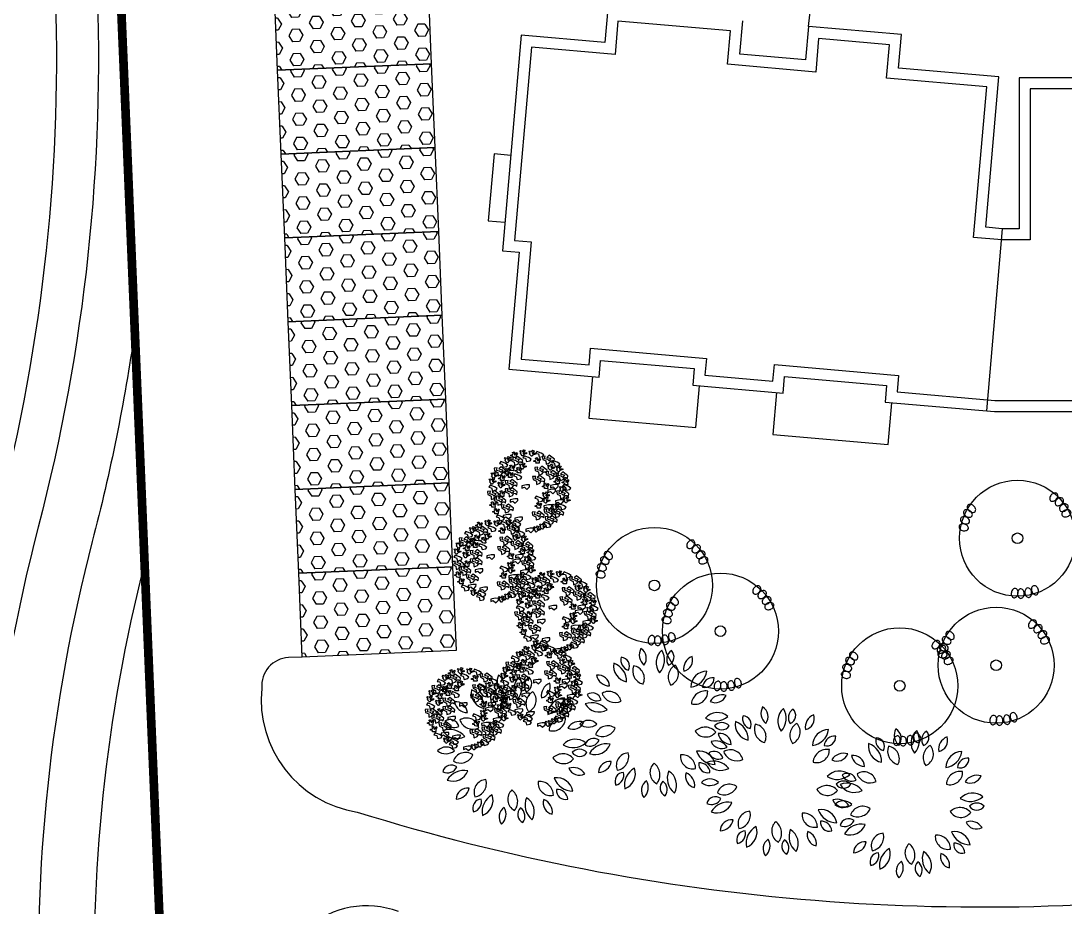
# Model space of a CAD drawing. Extents: x 116619 to 413619, y -387877 to -177877.
# Drawn here: x 141486 to 178821, y -317626 to -285939 of the extents above; entities that cross this region are included whole.
import ezdxf

# ---------------------------------------------------------------- set-up
doc = ezdxf.new("R2010")
doc.units = 0
doc.header["$LTSCALE"] = 35
doc.header["$MEASUREMENT"] = 0
doc.linetypes.add('DASH', pattern=[0.35, 0.25, -0.1])
doc.layers.get('0').update_dxf_attribs({"linetype": 'CONTINUOUS'})
for name, color, linetype in [('BALCONY', 6, 'CONTINUOUS'), ('CHE', 5, 'CONTINUOUS'), ('GUAN1', 22, 'CONTINUOUS'), ('JZ1', 7, 'CONTINUOUS'), ('LAYER14', 22, 'CONTINUOUS'), ('LAYER4', 41, 'CONTINUOUS'), ('围墙', 252, 'DASH'), ('新路', 21, 'CONTINUOUS'), ('树', 84, 'CONTINUOUS'), ('树Y', 84, 'CONTINUOUS'), ('绿化', 84, 'CONTINUOUS')]:
    doc.layers.add(name, color=color, linetype=linetype)
doc.styles.add('DIM_FONT', font='SIMPLEX.shx', dxfattribs={"width": 0.8})

# ---------------------------------------------------------------- blocks, each defined once
blk = doc.blocks.new('M_F22')
for centre, radius, start, end in [((-63.34145785952933, 1990.760850490929), 399.1434447293365, 151.7015353360428, 229.7405671459406), ((-591.4700567926375, 1890.7689324151), 338.912409155523, 322.8639188083236, 58.57818367365977), ((-703.9087605633867, 1828.601089484451), 306.5997425824958, 163.4612985024885, 255.4329496141703), ((-1018.275501261847, 1651.123727326209), 265.5436950263019, 333.3114501221481, 85.58279799451168), ((523.0495755705888, 1763.658167623376), 485.6592443762568, 130.7089921054097, 219.1064421702401), ((-283.6855240719487, 1835.547834289187), 572.5796647333053, 318.6570906337551, 31.15834364189467), ((661.9452475016842, 1865.323811889553), 306.5997425824958, 123.4612985024885, 215.4329496141702), ((307.0461035851295, 1931.43931066517), 265.5436950263019, 293.311450122148, 45.58279799451165), ((1256.882555320011, 1577.796670088006), 399.1434447293365, 111.7015353360428, 189.7405671459405), ((788.0390108358952, 1840.67293641057), 338.912409155523, 282.8639188083237, 18.57818367365972), ((-744.959601780316, 1661.440270665495), 485.6592443762568, 170.7089921054097, 259.10644217024), ((-1409.164328765506, 1197.951623940768), 572.5796647333053, 358.6570906337551, 71.15834364189467), ((-242.4975517759194, 1523.051748929007), 416.5522836812144, 160.5035450346598, 255.3284718856752), ((-683.6926049407666, 1289.293141864633), 375.9275563291936, 333.2487959694926, 82.58322095084212), ((819.0034097671414, 1334.670028943961), 416.5522836812144, 120.5035450346598, 215.3284718856752), ((330.7712544366623, 1439.195260583816), 375.9275563291936, 293.2487959694926, 42.58322095084213), ((-1680.436397550544, 1042.413355320619), 338.912409155523, 2.863918808323604, 98.57818367365977), ((-1340.139985314487, 1458.48612796182), 399.1434447293365, 191.7015353360428, 269.7405671459406), ((1560.105357205579, 1026.901031033063), 485.6592443762568, 90.70899210540966, 179.1064421702401), ((988.3202039083371, 1600.531037027409), 572.5796647333053, 278.6570906337551, 351.1583436418947), ((1731.855031222189, 1015.501016172508), 306.5997425824958, 83.46129850248845, 175.4329496141702), ((1502.484737607268, 1294.273199342584), 265.5436950263019, 253.311450122148, 5.58279799451165), ((-1853.347368535502, 584.4892262284848), 265.5436950263019, 13.31145012214801, 125.5827979945117), ((-1726.6087230499, 922.5158190856891), 306.5997425824958, 203.4612985024885, 295.4329496141703), ((-1364.461782560134, 522.3766567105631), 375.9275563291936, 13.24879596949258, 122.5832209508421), ((-1176.743899876634, 985.0408526290412), 416.5522836812144, 200.5035450346598, 295.3284718856752), ((1511.070887328209, 508.0415937736834), 416.5522836812144, 80.50354503465977, 175.3284718856752), ((1204.250881684096, 901.9421470038797), 375.9275563291936, 253.2487959694925, 2.583220950842076), ((2002.784565676087, 412.8241167091037), 399.1434447293365, 71.70153533604275, 149.7405671459405), ((1812.603180881673, 915.5658414856734), 338.912409155523, 242.8639188083236, 338.5781836736597), ((-1861.492169144945, -13.91924038396974), 572.5796647333053, 38.6570906337551, 111.1583436418947), ((-1650.606588224797, 768.0762309501151), 485.6592443762568, 210.7089921054097, 299.1064421702401), ((-1969.320557950447, -307.438791260196), 338.912409155523, 42.86391880832361, 138.5781836736598), ((1880.957817603452, -204.0942863641103), 485.6592443762568, 50.70899210540971, 139.10644217024), ((1811.667238714257, 602.8682043579611), 572.5796647333053, 238.6570906337552, 311.1583436418946), ((-1976.084805672905, 230.0297618530894), 399.1434447293365, 231.7015353360428, 309.7405671459406), ((-1392.996813633396, -502.7054468482529), 375.9275563291936, 53.24879596949258, 162.5832209508421), ((-1546.59138543942, -27.62138162141491), 416.5522836812144, 240.5035450346598, 335.3284718856752), ((1509.878816726236, -570.044925083479), 416.5522836812144, 40.50354503465976, 135.3284718856751), ((1528.035451253494, -71.07949757117603), 375.9275563291936, 213.2487959694926, 322.5832209508421), ((2005.197912573898, -323.2257669405808), 306.5997425824958, 43.46129850248848, 135.4329496141703), ((2008.681378621226, 37.76249749718409), 265.5436950263019, 213.311450122148, 325.5827979945117), ((-1807.430090205195, -769.3740554932301), 265.5436950263019, 53.31145012214801, 165.5827979945117), ((-1927.621960637076, -428.9646316283179), 306.5997425824958, 243.4612985024885, 335.4329496141703), ((1825.348733228715, -959.0532045076397), 399.1434447293365, 31.70153533604279, 109.7405671459406), ((2002.817491363352, -451.6844622521457), 338.912409155523, 202.8639188083235, 298.5781836736597), ((-1429.019821572034, -1233.016913520245), 572.5796647333053, 78.65709063375512, 151.1583436418946), ((-1770.129094013861, -498.418989238402), 485.6592443762568, 250.7089921054097, 339.10644217024), ((-755.9458408475948, -1306.305860864071), 375.9275563291936, 93.24879596949259, 202.5832209508421), ((-1178.984259485183, -1041.099040416142), 416.5522836812144, 280.5035450346598, 15.32847188567515), ((1335.476523908404, -1353.33139443172), 485.6592443762568, 10.70899210540965, 99.10644217023999), ((1801.102351632984, -690.6231373395567), 572.5796647333053, 198.657090633755, 271.1583436418947), ((-1322.950429105582, -1527.176686733568), 338.912409155523, 82.86391880832356, 178.5781836736598), ((-1673.610269904053, -1119.799862553904), 399.1434447293365, 271.7015353360428, 349.7405671459406), ((248.6079063411707, -1512.411020285057), 375.9275563291936, 133.2487959694925, 242.5832209508421), ((-245.9299819864427, -1581.174662973339), 416.5522836812144, 320.5035450346597, 55.32847188567521), ((1150.622564661866, -1024.582030306177), 375.9275563291936, 173.2487959694926, 282.5832209508421), ((815.9849811374115, -1395.140863893161), 416.5522836812144, 0.5035450346598049, 95.32847188567517), ((1588.780992609067, -1250.157471742554), 265.5436950263019, 173.311450122148, 285.5827979945117), ((1354.073718600524, -1524.45139683185), 306.5997425824958, 3.461298502488473, 95.43294961417024), ((-902.0088718942461, -1776.978441917876), 265.5436950263019, 93.31145012214799, 205.5827979945117), ((-1212.89214602151, -1593.467539114485), 306.5997425824958, 283.4612985024885, 15.43294961417022), ((-314.1059039597494, -1888.912044869343), 572.5796647333053, 118.657090633755, 191.1583436418947), ((-1047.601210358003, -1545.438200871999), 485.6592443762568, 290.7089921054097, 19.10644217024008), ((961.5689707017409, -1674.704013214054), 572.5796647333053, 158.6570906337551, 231.1583436418947), ((178.8982364843505, -1883.069478553793), 485.6592443762568, 330.7089921054097, 59.10644217024003), ((1269.678553103553, -1621.326361720989), 338.912409155523, 162.8639188083236, 258.5781836736598), ((807.599255818026, -1895.91864851171), 399.1434447293365, 351.7015353360428, 69.7405671459406), ((-43.76977786599673, -2046.071412853038), 338.912409155523, 122.8639188083236, 218.5781836736598), ((-574.247575420337, -1959.402461765407), 399.1434447293365, 311.7015353360428, 29.74056714594054), ((439.2596363933662, -1966.854642141683), 265.5436950263019, 133.311450122148, 245.5827979945117), ((83.15069729284369, -2026.109051828811), 306.5997425824958, 323.4612985024885, 55.43294961417029)]:
    blk.add_arc(centre, radius, start, end)
at = {"width": 0.8, "flags": 9}
for tag in ['YSIZE', 'XSIZE']:
    blk.add_attdef(tag, (0, 0), '', height=0.5, dxfattribs=at)
blk = doc.blocks.new('A$C49EE6263')
at = {"layer": '树Y', "xscale": 1.2, "yscale": 1.2, "zscale": 1.2}
blk.add_blockref('M_F22', (2668.150003254414, 2708.892408341169), dxfattribs=at)
blk = doc.blocks.new('A$C1C107019')
at = {"layer": 'CHE', "color": 84, "ltscale": 2}
for p, q in [((-2.888684370745978, -0.3835656034534622), (-2.900946525638574, -0.3068045988366066)), ((-2.461093010106197, -0.3152601985257206), (-2.473355164998793, -0.238499193908865)), ((-2.227600577680278, -0.4044891616395034), (-2.461114329940756, -0.315206870498514)), ((-2.033558492912562, -0.2469465933136235), (-2.227636101264579, -0.4045342893277848)), ((-2.033501649348182, -0.2469547936689196), (-2.045763804271701, -0.1701937889920373)), ((-1.605910288650193, -0.1786493887666438), (-1.618172443573712, -0.1018883841206843)), ((-1.372417856400716, -0.2678783517967531), (-1.605931608661194, -0.1785960606539447)), ((-1.178375771603896, -0.1103357836291252), (-1.372453379955914, -0.2679234796432866)), ((-1.178318927952205, -0.1103439838825579), (-1.190581082877543, -0.03358297923659848)), ((-3.743923935471685, -0.520168212668068), (-3.860537306158221, -0.6148562736379972)), ((-3.743867092198343, -0.5201764132416429), (-3.756129247121862, -0.4434154085647606)), ((-3.316275731500355, -0.4518710083248152), (-3.328537886423874, -0.3751100036806747)), ((-3.082783298961658, -0.5410999714858917), (-3.316297051222136, -0.4518176803449023)), ((-2.888741214192123, -0.3835574029544659), (-3.082818822542322, -0.5411450989668083)), ((-2.615791317964977, -0.7197096813524695), (-2.809868926313356, -0.8772973773648118)), ((-2.382242042207508, -0.808946844892489), (-2.615755794467987, -0.7196645537533186)), ((-1.760608596656311, -0.5830988716679713), (-1.954686205004691, -0.7406865676784946)), ((-1.915193217675551, -0.9875647551143629), (-1.954629361558545, -0.7406947679610312)), ((-1.527059320927947, -0.6723360350497387), (-1.760573073190244, -0.5830537439069303)), ((-1.487601856977562, -0.9192593502120872), (-1.527038000858738, -0.6723893630605744)), ((-0.9054258754040347, -0.4464880619962059), (-1.099503483756052, -0.6040757580085483)), ((-1.060010496279574, -0.8509539453280013), (-1.09944664016075, -0.6040839581746695)), ((-0.8457621298894082, -0.4692413526827295), (-0.9053903519106825, -0.44644293406418)), ((-3.470974039242719, -0.856320490993312), (-3.665051647594737, -1.013908187005654)), ((-3.625558660525712, -1.260786374685267), (-3.664994804406888, -1.013916387531935)), ((-3.237424763457966, -0.9455576547679811), (-3.470938515718444, -0.8562753636251728)), ((-3.197967299827724, -1.192480969770259), (-3.237403443708899, -0.9456109826187458)), ((-2.770375939071528, -1.124175564898906), (-2.809812082954522, -0.8773055777455738)), ((-2.342841421706908, -1.055861959704998), (-2.536919030057106, -1.213449655717341)), ((-2.342784578433566, -1.055870159971164), (-2.382220722312923, -0.8090001728160132)), ((-1.681700785456997, -1.076793718300905), (-1.915214537715656, -0.9875114271599159)), ((-1.487658700454631, -0.919251150033233), (-1.681736308806649, -1.076838846045575)), ((-0.826518064175616, -0.940182908458155), (-1.060031816436094, -0.8509006173153466)), ((-0.7769576408463763, -0.8999569765928754), (-0.8265535875543719, -0.9402280364065518)), ((-3.392066227985197, -1.350015338006415), (-3.625579980245675, -1.260733046863606)), ((-3.198024143013754, -1.192472769387678), (-3.392101751363953, -1.350060465401839)), ((-2.536883506707454, -1.213404528176397), (-2.770397258966113, -1.124122237035408)), ((-2.069891525507046, -1.39201423807026), (-2.263969133855426, -1.549601934084421)), ((-1.836342249953304, -1.481251401582995), (-2.069856002213783, -1.391969110442005)), ((-1.79688478600292, -1.728174716559806), (-1.836320929885915, -1.481304729404656)), ((-1.214708804254769, -1.255403428429418), (-1.408786412606787, -1.412991124443579)), ((-1.369293425304932, -1.659869311659349), (-1.408729569186107, -1.412999324506018)), ((-0.9811595287028467, -1.344640591711141), (-1.214673280963325, -1.255358300568332)), ((-0.9417020646069432, -1.591563906773445), (-0.9811382084881188, -1.344693919618294)), ((-3.546707692426935, -1.754473021317608), (-3.68706215614111, -1.700809509120518)), ((-3.507250228853081, -2.00139633613253), (-3.546686372734257, -1.754526348977379)), ((-2.925074246753866, -1.528625047740206), (-3.119151855105883, -1.686212743752549)), ((-3.079658868155093, -1.933090931217521), (-3.119095012036269, -1.686220944064189)), ((-2.691524971232866, -1.617862211414831), (-2.925038723493344, -1.528579920272023)), ((-2.652124350557642, -1.864777326109106), (-2.846201958906022, -2.022365022121448)), ((-2.652067507398897, -1.864785526344349), (-2.691503651281892, -1.617915539192836)), ((-2.224476146760935, -1.796480121416607), (-2.263912290640292, -1.549610134263276)), ((-1.990983714480535, -1.885709084821428), (-2.224497466741013, -1.796426793680439)), ((-1.796941629307184, -1.728166516468264), (-1.991019237657383, -1.885754212478787)), ((-1.135800993202793, -1.749098274991411), (-1.369314745463271, -1.659815983852241)), ((-0.9417589080567268, -1.591555706767394), (-1.135836516405107, -1.749143402779737)), ((-3.507307071806281, -2.001388135779052), (-3.623920442640156, -2.096076196850845)), ((-2.846166435672785, -2.022319894724205), (-3.079680187933263, -1.933037603583216)), ((-2.379174454357781, -2.200929604503472), (-2.57325206270616, -2.358517300517633)), ((-2.145625178920454, -2.290166768132622), (-2.379138931180933, -2.200884476993451)), ((-1.523991733105504, -2.06431879480624), (-1.718069341455703, -2.221906490818583)), ((-1.678576354330289, -2.468784678003431), (-1.718012498213284, -2.221914690851918)), ((-1.290442457730023, -2.153555958229845), (-1.523956209990502, -2.064273667090674)), ((-1.250984993632301, -2.400479273104793), (-1.290421137513476, -2.153609285949642)), ((-0.6688090118550463, -1.927707985136294), (-0.862886620205245, -2.085295681148637)), ((-0.8233936329343123, -2.332173868218888), (-0.862829776815488, -2.085303881063737)), ((-0.6091452664277313, -1.95046127598107), (-0.668773488709121, -1.927662857260657)), ((-3.234357175606419, -2.337540414146133), (-3.428434783956618, -2.495128110158475)), ((-3.388941797180451, -2.742006297577973), (-3.428377941061626, -2.495136310424641)), ((-3.000807900172731, -2.426777577964458), (-3.234321652433209, -2.33749528682165)), ((-2.961350436482462, -2.673700892661145), (-3.000786580363638, -2.426830905507813)), ((-2.533759075726266, -2.605395487789792), (-2.573195219609261, -2.358525500638279)), ((-2.300266643418581, -2.694624451371055), (-2.533780395679059, -2.605342160231885)), ((-2.1062245581561, -2.537081882843268), (-2.300302166508118, -2.69466957885561)), ((-2.106167715086485, -2.537090082860232), (-2.145603858967661, -2.290220095708719)), ((-1.445083922169943, -2.558013641541038), (-1.678597674430421, -2.468731350401868)), ((-1.251041836907461, -2.400471073171502), (-1.445119445255841, -2.558058769183845)), ((-0.5899012009776925, -2.42140283164008), (-0.8234149532381707, -2.332120540499091)), ((-0.540340777442907, -2.381176899818456), (-0.5899367240344873, -2.421447959513898)), ((-3.155449364727247, -2.831235261244728), (-3.388963116987725, -2.741952970105558)), ((-2.961407279406558, -2.673692692542318), (-3.155484887756757, -2.831280388552841)), ((-1.833274661958058, -2.873234161210348), (-2.027352270306437, -3.030821857222691)), ((-1.599725386668069, -2.962471324781291), (-1.833239138926729, -2.873189033640301)), ((-1.560267922657658, -3.209394639448874), (-1.599704066540653, -2.962524652297361)), ((-0.9780919407348847, -2.736623351540402), (-1.172169549086902, -2.894211047552744)), ((-1.13267656195967, -3.141089234548417), (-1.172112705840846, -2.894219247395085)), ((-0.7445426654157927, -2.825860514951273), (-0.9780564176762709, -2.736578223808465)), ((-0.7050852012616815, -3.072783829664331), (-0.7445213451428572, -2.825913842511)), ((-3.310090829225373, -3.235692944512266), (-3.450445292795848, -3.182029432373383)), ((-3.27063336550782, -3.482616259023416), (-3.310069509388995, -3.235746271870084)), ((-2.688457383206696, -3.009844970880295), (-2.882534991556895, -3.167432666892637)), ((-2.84304200481165, -3.414310854106589), (-2.882478148692826, -3.167440866955076)), ((-2.454908107974916, -3.099082134654964), (-2.688421860235394, -3.009799843513974)), ((-2.415507487006835, -3.345997249245556), (-2.609585095358852, -3.503584945257899)), ((-2.415450644053635, -3.346005449237055), (-2.45488678793663, -3.099135462083723)), ((-1.987859283413854, -3.277700044305675), (-2.02729542729503, -3.030830057152343)), ((-1.754366851224404, -3.36692900806338), (-1.987880603483063, -3.277646716922391)), ((-1.5603247657873, -3.20938643957561), (-1.75440237413568, -3.366974135589771)), ((-0.8991841299139196, -3.230318198189707), (-1.132697882174398, -3.141035907048717)), ((-0.7051420445059193, -3.072775629905664), (-0.899219652856118, -3.230363325919825)), ((-3.270690208257292, -3.482608058917322), (-3.387303579236686, -3.577296120103711)), ((-2.609549572473043, -3.503539817922501), (-2.843063324733521, -3.414257526779693)), ((-2.142557590837896, -3.682149527614456), (-2.336635199186276, -3.839737223626798)), ((-1.909008315720712, -3.771386691330918), (-2.14252206798119, -3.682104400188109)), ((-1.287374869556515, -3.54553871794451), (-1.481452477908533, -3.703126413955033)), ((-1.441959490985028, -3.950004600894317), (-1.481395634868022, -3.703134613742805)), ((-1.053825594472073, -3.634775881469977), (-1.287339346732551, -3.545493590330807)), ((-1.014368130287039, -3.881699195995679), (-1.053804274168215, -3.634829208840529)), ((-0.432192148276954, -3.408927908258192), (-0.6262697566271527, -3.566515604270535)), ((-0.5867767695890507, -3.813393791107956), (-0.6262129134702263, -3.566523803956443)), ((-0.3725284030242619, -3.431681199237573), (-0.432156625422067, -3.408882780455315)), ((-2.997740312057431, -3.818760337284402), (-3.19181792040763, -3.976348033294926)), ((-3.152324933835189, -4.223226220467041), (-3.191761077716365, -3.976356233313709)), ((-2.76419103697117, -3.907997501190039), (-2.997704789231648, -3.818715210049049)), ((-2.724733573139019, -4.154920815553851), (-2.764169717018376, -3.908050828400519)), ((-2.297142212381004, -4.086615410680679), (-2.336578356263999, -3.839745423527347)), ((-2.063649780218839, -4.175844374596636), (-2.297163532479317, -4.086562083455647)), ((-1.869607694608931, -4.018301805981537), (-2.063685302959129, -4.175889501993879)), ((-1.869550851741224, -4.018310005751118), (-1.908986995622399, -3.771440018599606)), ((-1.208467058968381, -4.039233564739334), (-1.441980811228859, -3.949951273598344)), ((-1.01442497332755, -3.881690996297039), (-1.208502581677749, -4.039278692307562)), ((-0.3532843377179233, -3.902622754878394), (-0.5867980899784015, -3.813340463737404)), ((-0.3037239140394377, -3.862396823114977), (-0.3533198604272911, -3.902667882668538)), ((-2.918832501471115, -4.312455184457576), (-3.152346253731594, -4.223172893316587)), ((-2.724790415886673, -4.154912615651483), (-2.918868024236872, -4.312500311663825)), ((-1.596657798378146, -4.354454084332247), (-1.790735406730164, -4.512041780344589)), ((-1.363108523466508, -4.443691248005052), (-1.596622275728805, -4.354408956864063)), ((-1.323651059312397, -4.690614562339761), (-1.363087203193572, -4.443744575188248)), ((-0.7414750771295076, -4.217843274691404), (-0.9355526854778873, -4.375430970705565)), ((-0.8960596986144083, -4.622309157441123), (-0.9354958424955839, -4.375439170285972)), ((-0.5079258022178692, -4.307080438145931), (-0.7414395544783474, -4.217798147004942)), ((-0.4684683379164198, -4.554003752553399), (-0.5079044817975955, -4.307133765400067)), ((-3.073473965969242, -4.716912867666906), (-3.213828429305067, -4.663249355615335)), ((-3.034016502162558, -4.963836181912484), (-3.073452646043734, -4.716966194760971)), ((-2.451840519659527, -4.491064894016745), (-2.645918128007906, -4.648652590029087)), ((-2.606425141466389, -4.895530776999294), (-2.645861285345745, -4.648660789844143)), ((-2.218291244716966, -4.580302057865993), (-2.451804996977444, -4.491019766725003)), ((-2.178890623428742, -4.827217172369274), (-2.37296823178076, -4.984804868381616)), ((-2.178833780708374, -4.827225372126122), (-2.218269924591368, -4.58035538497279)), ((-1.751242420068593, -4.758919967198381), (-1.790678563949768, -4.512049980045049)), ((-1.517749987966454, -4.84814893127259), (-1.751263740226932, -4.7588666401316)), ((-1.323707902178285, -4.69060636273025), (-1.517785510528483, -4.848194058742592)), ((-0.6625672667141771, -4.711538121415288), (-0.8960810189746553, -4.622255830274298)), ((-0.468525180927827, -4.553995553058485), (-0.6626027892780257, -4.711583249070827)), ((-3.034073344708304, -4.963827982055591), (-3.150686715860502, -5.058516043389318)), ((-2.372932709215092, -4.984759741075322), (-2.606446461475571, -4.895477449932514)), ((-1.905940727228881, -5.163369450765458), (-2.100018335580899, -5.32095714677962)), ((-1.672391452464581, -5.25260661448192), (-1.90590520472324, -5.16332432334093)), ((-1.050758005980242, -5.026758641097331), (-1.244835614328622, -5.184346337107854)), ((-1.205342627639766, -5.431224523785204), (-1.244778771520942, -5.184354536633691)), ((-0.817208731212304, -5.115995804681006), (-1.050722483474601, -5.026713513541836)), ((-0.7777512669417774, -5.362919118886566), (-0.8171874108229531, -5.116049131733234)), ((-0.1955752847279655, -4.890147831412833), (-0.3896528930781642, -5.047735527425175)), ((-0.350159906243789, -5.294613713998842), (-0.3895960501249647, -5.04774372684733)), ((-0.1359115396498964, -4.912901122521362), (-0.1955397622223245, -4.890102703680896)), ((-2.761123448479339, -5.299980260406301), (-2.955201056829537, -5.457567956420462)), ((-2.915708070489927, -5.704446143357927), (-2.955144214371103, -5.457576156206414)), ((-2.527574173742323, -5.389217424341041), (-2.761087926002801, -5.299935133200051)), ((-2.488116709793758, -5.636140738442919), (-2.527552853673114, -5.389270751289587)), ((-2.060525349035743, -5.567835333573385), (-2.099961492918737, -5.320965346418234)), ((-1.827032916989992, -5.657064297749457), (-2.060546669250471, -5.567782006610287)), ((-1.632990831030838, -5.499521729132539), (-1.827068439379218, -5.657109425144881)), ((-1.632933988395962, -5.499529928642005), (-1.672370132277138, -5.252659941490492)), ((-0.9718501957104309, -5.520453487892155), (-1.205363947972728, -5.431171196751166)), ((-0.7778081097785616, -5.362910919448041), (-0.9718857181305793, -5.520498615460383)), ((-0.1166674744599732, -5.383842678091241), (-0.3501812267204514, -5.294560386950252)), ((-0.06710705063596833, -5.343616746371481), (-0.1167029968783027, -5.383887805790437)), ((-2.682215638182242, -5.793675107608578), (-2.915729390442721, -5.704392816467589)), ((-2.488173552281296, -5.636132538804304), (-2.682251160631495, -5.793720234814828))]:
    blk.add_line(p, q, dxfattribs=at)
blk.add_lwpolyline([(-3.017049394009518, -5.895084751264221), (-3.884644559659137, -0.4639450339800533), (-0.9222047138755443, 0.009288692725021974), (-0.05460954822774511, -5.421851024544594)], close=True, dxfattribs=at)
blk = doc.blocks.new('BRANCHO2', base_point=(16.83, 36.07))
for p, q in [((16.78256489369278, 36.09718241385954), (16.82440972142156, 36.10115080325709)), ((16.7857268308746, 36.07214155454837), (16.78256489369278, 36.09718241385954)), ((16.82440972142156, 36.10115080325709), (16.8867425573393, 36.09416231735898)), ((16.8867425573393, 36.09416231735898), (16.88865692736133, 36.06243613423904)), ((16.82354466026916, 36.04100382103861), (16.7857268308746, 36.07214155454837)), ((16.85344027342794, 36.07260582294585), (16.82354466026916, 36.04100382103861)), ((16.88865692736133, 36.06243613423904), (16.85344027342794, 36.07260582294585))]:
    blk.add_line(p, q)
blk = doc.blocks.new('BRANCHO3', base_point=(16.71, 35.96))
for p, q in [((16.65537110324081, 35.99489343486685), (16.65537110324081, 35.97948317036904)), ((16.68407335269281, 35.98867525796422), (16.65537110324081, 35.99489343486685)), ((16.65537110324081, 35.97948317036904), (16.68123466868107, 35.97333258234578)), ((16.68987688445014, 36.03490605145767), (16.66975376890028, 36.0256463749831)), ((16.66975376890028, 36.0256463749831), (16.68697511857147, 36.0010440228901)), ((16.68123466868107, 35.97333258234578), (16.69271556846187, 35.97022349389447)), ((16.70135778423094, 35.99178434641554), (16.68407335269281, 35.98867525796422)), ((16.68697511857147, 36.0010440228901), (16.70135778423094, 35.99178434641554)), ((16.69561733434054, 36.03179696300635), (16.68987688445014, 36.03490605145767)), ((16.69271556846187, 36.01645428738792), (16.69561733434054, 36.03179696300635)), ((16.71, 36.01645428738792), (16.69271556846187, 36.01645428738792)), ((16.69271556846187, 35.97022349389447), (16.70709823412134, 35.95481322939666)), ((16.73012311554986, 36.02875546343441), (16.71, 36.01645428738792)), ((16.71283868401174, 35.95481322939666), (16.72431958379254, 35.97022349389447)), ((16.72431958379254, 35.99793493443878), (16.738702249452, 36.02260487541116)), ((16.738702249452, 35.98867525796422), (16.72431958379254, 35.99793493443878)), ((16.72431958379254, 35.97022349389447), (16.738702249452, 35.98867525796422)), ((16.738702249452, 36.02260487541116), (16.73012311554986, 36.02875546343441)), ((16.70709823412134, 35.95481322939666), (16.71283868401174, 35.95481322939666))]:
    blk.add_line(p, q)
blk = doc.blocks.new('BRANCHO1', base_point=(16.66, 36.12))
for p, q in [((16.57301832006208, 36.14979948632452), (16.63628943259033, 36.20833145586446)), ((16.58166053583114, 36.11593745775695), (16.57301832006208, 36.14979948632452)), ((16.59888188550234, 36.13134772225477), (16.58166053583114, 36.11593745775695)), ((16.62190676693086, 36.1343892218267), (16.59888188550234, 36.13134772225477)), ((16.67073213193272, 36.18366151489208), (16.6190050010522, 36.16825125039427)), ((16.6190050010522, 36.16825125039427), (16.64486856649246, 36.1343892218267)), ((16.64202988248073, 36.10667778128239), (16.62190676693086, 36.1343892218267)), ((16.63628943259033, 36.20833145586446), (16.67073213193272, 36.18366151489208)), ((16.68511479759218, 36.09437660523589), (16.64202988248073, 36.10667778128239)), ((16.64486856649246, 36.1343892218267), (16.66215299803059, 36.15290857477583)), ((16.66215299803059, 36.15290857477583), (16.70239922913031, 36.16825125039427)), ((16.68801656347085, 36.10052719325913), (16.68511479759218, 36.09437660523589)), ((16.72826279457058, 36.16210066237102), (16.68801656347085, 36.13749831027802)), ((16.68801656347085, 36.13749831027802), (16.68801656347085, 36.10052719325913)), ((16.70239922913031, 36.16825125039427), (16.69085524748258, 36.20218086784121)), ((16.69085524748258, 36.20218086784121), (16.73110147858231, 36.20218086784121)), ((16.73110147858231, 36.20218086784121), (16.72826279457058, 36.16210066237102))]:
    blk.add_line(p, q)
blk = doc.blocks.new('M_F14')
at = {"xscale": 896.4705882352939, "yscale": 896.4705882352939, "zscale": 896.4705882352939}
for name, p in [('BRANCHO3', (-74.15579842107581, 431.2653327067546)), ('BRANCHO3', (33.48374413088641, 445.607591222968)), ('BRANCHO1', (-263.1229968374591, 340.4310249305181)), ('BRANCHO1', (114.0089740568092, 361.1191435329474)), ('BRANCHO3', (222.4509457440381, 381.0674255958766)), ('BRANCHO3', (-379.0498494726016, 217.6838494153035)), ('BRANCHO3', (-280.4380847667198, 244.5779670623633)), ('BRANCHO1', (-163.8969082961321, 217.6838494153035)), ('BRANCHO3', (51.25603288033744, 289.4014964741255)), ('BRANCHO1', (320.5225306629927, 254.3774692249772)), ('BRANCHO3', (399.4581939223899, 213.7410685596187)), ('BRANCHO1', (-405.9439671196596, 128.0367905917719)), ('BRANCHO1', (-289.4027906490737, 154.9309082388318)), ('BRANCHO1', (-128.0380847667184, 110.1073788270642)), ('BRANCHO1', (203.6560328803389, 92.17796706236186)), ('BRANCHO3', (329.1619152332805, 92.17796706236186)), ('BRANCHO3', (428.1620732149549, 144.420148557705)), ('BRANCHO3', (-396.9792612373076, -24.36320940822952)), ('BRANCHO2', (-316.2969082961317, 38.3897317682422)), ('BRANCHO2', (-280.4380847667198, -15.398503525872)), ('BRANCHO2', (24.36191523328125, 65.28384941530203)), ('BRANCHO1', (212.6207387626946, -6.433797643521757)), ('BRANCHO1', (425.770083806703, -18.1254564078572)), ('BRANCHO3', (-432.9542767910552, -159.15767129497)), ('BRANCHO1', (-396.9792612373076, -87.11615058470124)), ('BRANCHO2', (-361.1204377078957, -149.8690917611711)), ('BRANCHO3', (-190.7910259431901, -78.15144470234372)), ('BRANCHO3', (-190.7910259431901, -140.9043858788136)), ('BRANCHO2', (176.7619152332791, -87.11615058470124)), ('BRANCHO1', (275.3736799391609, -194.6926211729333)), ('BRANCHO1', (356.0560328803385, -96.08085646705149)), ('BRANCHO1', (-315.7467734093134, -304.9706382527784)), ('BRANCHO3', (-291.8268761300224, -226.0882141094735)), ('BRANCHO1', (-226.649849472602, -293.3043858788151)), ('BRANCHO2', (-217.6851435902499, -194.6926211729333)), ('BRANCHO1', (-83.21455535495443, -311.2337976435247)), ('BRANCHO2', (275.3736799391609, -266.4102682317553)), ('BRANCHO1', (-232.0271281366422, -381.4626875127997)), ('BRANCHO2', (140.903091703869, -311.2337976435247)), ('BRANCHO3', (275.3736799391609, -365.0220329376371)), ('BRANCHO3', (-121.9955961764281, -446.0028554440196)), ('BRANCHO3', (-47.35573182554253, -472.5985035258764)), ('BRANCHO2', (24.36191523328125, -454.6690917611686))]:
    blk.add_blockref(name, p, dxfattribs=at)
for name, p, rotation in [('BRANCHO3', (114.0089740568092, 432.8367905917694), 315.0000000000102), ('BRANCHO2', (-172.8616141784842, 432.8367905917748), 33.69006752598449), ('BRANCHO3', (-153.0914648772432, 340.4310249305181), 315.0000000000102), ('BRANCHO2', (-16.74804303271776, 395.40968411209), 33.69006752598449), ('BRANCHO2', (266.4089740568106, 352.1544376505954), 33.69006752598449), ('BRANCHO2', (-351.6266241234043, 309.3561284065509), 33.69006752598449), ('BRANCHO3', (78.15015052739727, 244.577967062356), 315.0000000000102), ('BRANCHO3', (158.8325034685749, 280.4367905917734), 315.0000000000102), ('BRANCHO3', (185.7266211156311, 199.7544376505939), 315.0000000000102), ('BRANCHO3', (221.5854446450448, 244.577967062356), 315.0000000000102), ('BRANCHO3', (284.3383858215166, 172.8603200035341), 315.0000000000102), ('BRANCHO3', (-466.4421349001241, 55.97621796888052), 315.0000000000102), ('BRANCHO3', (-370.0851435902496, 74.24855529764682), 315.0000000000102), ('BRANCHO2', (114.0089740568092, 190.7897317682437), 33.69006752598449), ('BRANCHO2', (418.8089740568084, 83.2132611800098), 33.69006752598449), ('BRANCHO2', (-456.8741772671146, 10.55906292869804), 33.69006752598449), ('BRANCHO3', (-226.649849472602, 29.42502588588468), 315.0000000000102), ('BRANCHO3', (302.2677975862207, -15.39850352587928), 315.0000000000102), ('BRANCHO2', (-114.8196247549022, -97.00788055116209), 33.69006752598449), ('BRANCHO3', (-119.0733788843681, -194.6926211729333), 315.0000000000102), ('BRANCHO3', (418.5941123851771, -135.253906333237), 315.0000000000102), ('BRANCHO2', (-379.0498494726016, -212.6220329376429), 33.69006752598449), ('BRANCHO2', (363.5783464050692, -278.6764984077618), 33.69006752598449), ('BRANCHO3', (389.8902362893823, -216.5267076639539), 315.0000000000102), ('BRANCHO2', (-181.8263200608362, -409.8455623494065), 33.69006752598449), ('BRANCHO2', (176.7619152332791, -365.0220329376371), 33.69006752598449), ('BRANCHO2', (194.691326997985, -409.8455623494065), 33.69006752598449)]:
    blk.add_blockref(name, p, dxfattribs=dict(at, rotation=rotation))
at = {"width": 0.8, "flags": 9}
for tag, p in [('YSIZE', (-2.532202413778577, 0)), ('XSIZE', (-2.532202413778577, 2.530908238830307))]:
    blk.add_attdef(tag, p, '', height=0.2, dxfattribs=at)
blk = doc.blocks.new('U_B4XXC')
for points in [[(1003.787733906674, 1005.714152751907, 0.0713746027972408), (1030.970104964674, 1046.760874501053, 0.08284464075124176), (1042.594126813816, 1087.629651351746, 0.1067532575587119), (1038.503062867414, 1128.034755923551, 0.1332187440838904), (1020.597837288793, 1155.454414118309, 0.1332187440838878), (991.2910987572013, 1170.067758539733, 0.1067532575587263), (950.6839934134787, 1169.457614887673, 0.08284464075123228), (911.4341262856269, 1153.184239833092, 0.0713746027972316), (873.8071767324, 1121.436368565783, 0.07137460279722371), (846.6248056744007, 1080.38964681664, 0.08284464075122727), (835.0007838252586, 1039.520869965942, 0.1067532575587124), (839.0918477716623, 999.1157653941391), (856.9970733502832, 971.696107199381, 0.1332187440838982), (886.3038118818768, 957.0827627779563, 0.1067532575587272), (926.9109172255958, 957.6929064300148, 0.08284464075123676), (966.1607843534493, 973.9662814845997, 0.07137460279723291)], [(-1134.582052350563, 839.2805083071398, 0.0713746027972408), (-1176.219118648552, 865.5496798354397, 0.08284464075124176), (-1217.334657584299, 876.2682274630079, 0.1067532575587119), (-1257.639549748974, 871.2857634876218, 0.1332187440838904), (-1284.657059818406, 852.7793076360413, 0.1332187440838878), (-1298.619563105562, 823.1569636961285, 0.1067532575587263), (-1297.112708875684, 782.5732394953811, 0.08284464075123228), (-1279.976420323717, 743.6923647639032, 0.0713746027972316), (-1247.405254466537, 706.7757855969394, 0.07137460279722371), (-1205.768188168549, 680.5066140686376, 0.08284464075122727), (-1164.652649232799, 669.7880664410732, 0.1067532575587124), (-1124.347757068128, 674.7705304164574), (-1097.330246998692, 693.276986268038, 0.1332187440838982), (-1083.367743711537, 722.8993302079543, 0.1067532575587272), (-1084.874597941414, 763.4830544086981, 0.08284464075123676), (-1102.010886493385, 802.363929140176, 0.07137460279723291)], [(1134.831498094534, 876.9627842495029, 0.0713746027972408), (1168.136137769494, 913.2190339012213, 0.08284464075124176), (1186.048377219553, 951.7485872739871, 0.1067532575587119), (1188.368457652326, 992.2939508370073, 0.1332187440838904), (1175.002560413252, 1022.190230698105, 0.1332187440838878), (1148.36145389229, 1041.234552735847, 0.1067532575587263), (1108.164537353268, 1047.023955159855, 0.08284464075123228), (1066.842399230927, 1037.131750844377, 0.0713746027972316), (1024.68711546594, 1011.702501673784, 0.07137460279722371), (991.3824757909806, 975.4462520220677, 0.08284464075122727), (973.4702363409197, 936.9166986492983, 0.1067532575587124), (971.150155908148, 896.3713350862799), (984.5160531472229, 866.4750552251808, 0.1332187440838982), (1011.157159668184, 847.4307331874388, 0.1067532575587272), (1051.354076207203, 841.6413307634302, 0.08284464075123676), (1092.676214329549, 851.5335350789101, 0.07137460279723291)], [(1241.484516002713, 716.4081185141913, 0.0713746027972408), (1279.468416138096, 747.7280481627695, 0.08284464075124176), (1302.52014153643, 783.4210833570614, 0.1067532575587119), (1310.406350139176, 823.2597203009373, 0.1332187440838904), (1301.288546644209, 854.7128666930821, 0.1332187440838878), (1277.526529975998, 877.2473141546488, 0.1067532575587263), (1238.511182910561, 888.521708729777, 0.08284464075123228), (1196.219994767163, 884.4192447578771, 0.0713746027972316), (1150.962178600632, 865.0428483301821, 0.07137460279722371), (1112.978278465251, 833.7229186816057, 0.08284464075122727), (1089.926553066913, 798.0298834873101, 0.1067532575587124), (1082.040344464171, 758.1912465434343), (1091.158147959137, 726.7381001512895, 0.1332187440838982), (1114.920164627349, 704.2036526897227, 0.1067532575587272), (1153.935511692782, 692.9292581145946, 0.08284464075123676), (1196.226699836183, 697.0317220864981, 0.07137460279723291)], [(-1326.887798380869, 544.3115142398674, 0.0713746027972408), (-1374.938951462687, 555.0260534364097, 0.08284464075124176), (-1417.262643205, 551.2737311524488, 0.1067532575587119), (-1453.535998272639, 533.0102979645435, 0.1332187440838904), (-1472.74398749146, 506.4869514805832, 0.1332187440838878), (-1475.916300913515, 473.8929154296329, 0.1067532575587263), (-1460.831612215927, 436.1866633410318, 0.08284464075123228), (-1431.603642918128, 405.3467441461344, 0.0713746027972316), (-1388.503625254736, 381.5538220872113, 0.07137460279722371), (-1340.452472172919, 370.8392828906672, 0.08284464075122727), (-1298.128780430601, 374.5916051746299, 0.1067532575587124), (-1261.855425362966, 392.8550383625352), (-1242.647436144141, 419.3783848464955, 0.1332187440838982), (-1239.475122722086, 451.9724208974458, 0.1067532575587272), (-1254.559811419673, 489.6786729860432, 0.08284464075123676), (-1283.787780717477, 520.5185921809443, 0.07137460279723291)], [(-1241.169888112059, 716.9530700062824, 0.0713746027972408), (-1287.285692900161, 734.1881276340464, 0.08284464075124176), (-1329.722630815757, 736.3049898329209, 0.1067532575587119), (-1368.167006762671, 723.2153283505031, 0.1332187440838904), (-1390.847328819737, 699.5925057010754, 0.1332187440838878), (-1398.481724447593, 667.7467718904718, 0.1067532575587263), (-1388.737963029225, 628.3212929067722, 0.08284464075123228), (-1364.03953093975, 593.7472816043137, 0.0713746027972316), (-1324.630171316303, 564.2410612981384, 0.07137460279722371), (-1278.514366528203, 547.0060036703762, 0.08284464075122727), (-1236.077428612602, 544.8891414714999, 0.1067532575587124), (-1197.633052665689, 557.9788029539195), (-1174.952730608624, 581.6016256033472, 0.1332187440838982), (-1167.318334980768, 613.4473594139508, 0.1067532575587272), (-1177.062096399133, 652.8728383976468, 0.08284464075123676), (-1201.760528488614, 687.4468497001071, 0.07137460279723291)], [(1294.12926727038, 562.9366258599039, 0.0713746027972408), (1337.697570299255, 585.8607972488699, 0.08284464075124176), (1367.537874304275, 616.1086246437299, 0.1067532575587119), (1383.375380010488, 653.5049171428236, 0.1332187440838904), (1380.85707414372, 686.1559951357449, 0.1332187440838878), (1362.184623415693, 713.0590496528021, 0.1067532575587263), (1326.284660162726, 732.0459377103016, 0.08284464075123228), (1284.044690647923, 736.6459138634564, 0.0713746027972316), (1235.788412339922, 726.8967463837434, 0.07137460279722371), (1192.220109311047, 703.9725749947811, 0.08284464075122727), (1162.379805306029, 673.7247475999156, 0.1067532575587124), (1146.542299599816, 636.3284551008255), (1149.060605466582, 603.6773771079006, 0.1332187440838982), (1167.733056194613, 576.7743225908434, 0.1067532575587272), (1203.633019447576, 557.7874345333457, 0.08284464075123676), (1245.872988962381, 553.1874583801928, 0.07137460279723291)], [(-1372.867872182032, 366.4486011944409, 0.0713746027972408), (-1422.006561487864, 369.4658641911901, 0.08284464075124176), (-1463.211971386732, 359.0981739813469, 0.1067532575587119), (-1496.158286415281, 335.3526563893538, 0.1332187440838904), (-1510.951794185716, 306.1364470803983, 0.1332187440838878), (-1508.953952423126, 273.4493947992596, 0.1067532575587263), (-1488.121999848623, 238.5876818234738, 0.08284464075123228), (-1454.403910082117, 212.7329873228809, 0.0713746027972316), (-1408.095972271936, 196.0210287765258, 0.07137460279722371), (-1358.957282966108, 193.0037657797748, 0.08284464075122727), (-1317.751873067235, 203.3714559896216, 0.1067532575587124), (-1284.805558038688, 227.1169735816147), (-1270.012050268253, 256.3331828905702, 0.1332187440838982), (-1272.009892030845, 289.0202351717107, 0.1067532575587272), (-1292.841844605344, 323.8819481474929, 0.08284464075123676), (-1326.559934371853, 349.7366426480858, 0.07137460279723291)], [(-159.5472149198195, -1402.217134167045, 0.0713746027972408), (-161.4784516507025, -1451.410477084311, 0.08284464075124176), (-150.2032167199777, -1492.376852106739, 0.1067532575587119), (-125.7358302615157, -1524.790680630447, 0.1332187440838904), (-96.20001432531535, -1538.935302771788, 0.1332187440838878), (-63.56506031013123, -1536.216013348931, 0.1067532575587263), (-29.17195128704225, -1514.619177205685, 0.08284464075123228), (-4.068270324205514, -1480.338278627361, 0.0713746027972316), (11.61684212661385, -1433.672531980685, 0.07137460279722371), (13.54807885750051, -1384.47918906342, 0.08284464075122727), (2.272843926770292, -1343.512814040991, 0.1067532575587124), (-22.19454253168988, -1311.098985517284), (-51.73035846789207, -1296.95436337594, 0.1332187440838982), (-84.3653124830762, -1299.6736527988, 0.1067532575587272), (-118.7584215061634, -1321.270488942045, 0.08284464075123676), (-143.8621024689983, -1355.55138752037, 0.07137460279723291)], [(-0.3146278906551743, -1433.361188520475, 0.0713746027972408), (7.817276762063557, -1481.916175796817, 0.08284464075124176), (27.20248927932516, -1519.726073189983, 0.1067532575587119), (57.76065662349356, -1546.475048651442, 0.1332187440838904), (89.55878217552527, -1554.305372394159, 0.1332187440838878), (120.9551944715931, -1544.994086045122, 0.1067532575587263), (150.2267801186626, -1516.843001636551, 0.08284464075123228), (167.8195361725848, -1478.166526362192, 0.0713746027972316), (173.6679927156692, -1429.283909628322, 0.07137460279722371), (165.5360880629523, -1380.728922351983, 0.08284464075122727), (146.1508755456889, -1342.919024958811, 0.1067532575587124), (115.5927082015187, -1316.170049497356), (83.79458264948698, -1308.339725754638, 0.1332187440838982), (52.3981703534173, -1317.651012103675, 0.1067532575587272), (23.12658470635142, -1345.802096512243, 0.08284464075123676), (5.533828652429293, -1384.478571786608, 0.07137460279723291)], [(192.0563002863328, -1421.274298489372, 0.0713746027972408), (206.8028136931916, -1468.245087337633, 0.08284464075124176), (231.2142659854453, -1503.022318426437, 0.1067532575587119), (265.1675406203103, -1525.304248801552, 0.1332187440838904), (297.7414270782065, -1528.67718217869, 0.1332187440838878), (327.5548470212252, -1515.12746816548, 0.1067532575587263), (352.6670748626584, -1483.210618500889, 0.08284464075123228), (364.7612436871987, -1442.478494990513, 0.0713746027972316), (363.8165097887941, -1393.256323760997, 0.07137460279722371), (349.069996381937, -1346.285534912736, 0.08284464075122727), (324.6585440896797, -1311.508303823929, 0.1067532575587124), (290.7052694548165, -1289.226373448816), (258.1313829969185, -1285.853440071678, 0.1332187440838982), (228.3179630539016, -1299.403154084886, 0.1067532575587272), (203.2057352124684, -1331.320003749475, 0.08284464075123676), (191.1115663879282, -1372.052127259856, 0.07137460279723291)], [(369.0801382753561, -1372.16275394635, 0.0713746027972408), (391.0364565231885, -1416.226738692245, 0.08284464075124176), (420.6178445729147, -1446.727825333094, 0.1067532575587119), (457.6552235478648, -1463.387412312905, 0.1332187440838904), (490.3539568969227, -1461.590861198708, 0.1332187440838878), (517.6628536659227, -1443.517153338994, 0.1067532575587263), (537.4380064351426, -1408.045296711149, 0.08284464075123228), (542.9697837964886, -1365.917227155975, 0.0713746027972316), (534.2887955395345, -1317.45739734231, 0.07137460279722371), (512.3324772917058, -1273.393412596417, 0.08284464075122727), (482.7510892419741, -1242.892325955565, 0.1067532575587124), (445.7137102670258, -1226.232738975756), (413.0149769179679, -1228.029290089954, 0.1332187440838982), (385.7060801489661, -1246.10299794967, 0.1067532575587272), (365.9309273797462, -1281.57485457751, 0.08284464075123676), (360.399150018402, -1323.702924132687, 0.07137460279723291)]]:
    blk.add_lwpolyline(points, format="xyb", close=True)
for radius in [1500, 137.499627233306]:
    blk.add_circle((0, 0), radius)
at = {"style": 'DIM_FONT', "width": 0.8, "flags": 9}
for tag in ['YSIZE', 'XSIZE']:
    blk.add_attdef(tag, (0, 0), '', height=0.5, dxfattribs=at)
blk = doc.blocks.new('U_B1YVE')
blk.add_blockref('U_B4XXC', (0, 0))
at = {"width": 0.8, "flags": 9}
for tag in ['YSIZE', 'XSIZE']:
    blk.add_attdef(tag, (0, 0), '', height=0.5, dxfattribs=at)
blk = doc.blocks.new('A$C246C549A')
at = {"layer": 'GUAN1', "xscale": 0.0013824, "yscale": 0.0013824, "zscale": 0.0013824}
blk.add_blockref('U_B1YVE', (2.088743699479892, 2.148681686085183), dxfattribs=at)

msp = doc.modelspace()

# ---------------------------------------------------------------- linework, layer by layer
for p, q in [((162834.9354481474, -285944.2776865419), (162730.3485568538, -287139.7113242503)), ((166859.5620284453, -286296.386887243), (162834.9354481474, -285944.2776865419)), ((166754.9751371518, -287491.8205249514), (166859.5620284453, -286296.386887243)), ((170007.5372744277, -286571.7990343329), (169902.9503831044, -287767.2326720413)), ((172537.8718075529, -286793.1746209022), (170007.5372744277, -286571.7990343329)), ((159741.7644625679, -286878.2440960165), (159136.9036079124, -293791.8353007641)), ((162730.3485568538, -287139.7113242503), (159741.7644625679, -286878.2440960165)), ((172433.2849162593, -287988.6082586106), (172537.8718075529, -286793.1746209022)), ((169902.9503831044, -287767.2326720413), (166754.9751371518, -287491.8205249514)), ((176019.5858294144, -288302.3689325061), (172433.2849162593, -287988.6082586106)), ((175548.9448185638, -293681.8203022089), (176019.5858294144, -288302.3689325061)), ((181172.3583635166, -288370.1644454654), (177572.3583635166, -288370.1644454654)), ((177572.3583635166, -288370.1644454654), (177572.3583635166, -293770.1644454654)), ((159136.9036079124, -293791.8353007641), (159734.6204267815, -293844.1287464108)), ((176558.722996749, -293770.1644454654), (175548.9448185638, -293681.8203022089)), ((177572.3583635166, -293770.1644454654), (176558.722996749, -293770.1644454654)), ((159734.6204267815, -293844.1287464108), (159368.5663072243, -298028.1464784052)), ((161799.2813705578, -298240.80649071), (161851.5748162344, -297643.0896718558)), ((161851.5748162344, -297643.0896718558), (165995.7447602823, -298005.6575616803)), ((159368.5663072243, -298028.1464784052), (161799.2813705578, -298240.80649071)), ((165995.7447602823, -298005.6575616803), (165943.4513146356, -298603.3743805345)), ((168374.1663779691, -298816.0343928393), (168426.0070942119, -298223.4922948536)), ((168426.0070942119, -298223.4922948536), (172869.0354476944, -298612.2069075163)), ((165943.4513146356, -298603.3743805345), (168374.1663779691, -298816.0343928393)), ((172869.0354476944, -298612.2069075163), (172817.1947314814, -299204.7490054872)), ((172817.1947314814, -299204.7490054872), (176308.1091844514, -299510.1644454654)), ((176308.1091844514, -299510.1644454654), (179812.3583635166, -299510.1644454654))]:
    msp.add_line(p, q)
for points in [[(162471.3198660091, -285510.9375102129), (162366.7329747155, -286706.3711479213), (159378.1488804296, -286444.9039196726), (158703.5634315684, -294155.4508829024), (159301.2802504376, -294207.7443285491), (158935.2261308804, -298391.7620605435), (162162.8969526961, -298674.146667039), (162215.1903983429, -298076.4298481848), (165562.4045839384, -298369.2731438186), (165510.1111382917, -298966.9899626728), (168737.7819601074, -299249.3745691832), (168789.6226763502, -298656.8324711975), (172435.6952713504, -298975.8224896546), (172383.8545551375, -299568.3645876255), (176290.6448072866, -299910.1644454654), (180212.3583635166, -299910.1644454654)], [(180772.3583635166, -287970.1644454654), (177172.3583635166, -287970.1644454654), (177172.3583635166, -293370.1644454654), (176576.1873739138, -293370.1644454654), (175982.2849949077, -293318.2047200706), (176452.9260057285, -287938.7533503678), (172866.6250926033, -287624.9926764723), (172971.2119838968, -286429.5590387639), (169643.9216922894, -286138.4588579889), (169539.3348009661, -287333.8924956974), (167188.3153134957, -287128.2049428131), (167292.9022047892, -285932.7713051047)]]:
    msp.add_lwpolyline(points)
at = {"layer": 'BALCONY'}
for points in [[(159001.6360717788, -290748.4650154319), (158403.9192529097, -290696.1715697851), (158194.7454703227, -293087.038845202), (158792.4622891918, -293139.3322908487)], [(161923.8102251664, -298653.2292887773), (161793.0766110495, -300147.5213359203), (161793.0766110495, -300147.5213359203), (165618.4642517045, -300482.1993880626), (165749.1978658512, -298987.9073409345)], [(168498.6952325776, -299228.4571909215), (168367.9616184607, -300722.7492380496), (168367.9616184607, -300722.7492380496), (172492.2076685503, -301083.5740130302), (172622.9412826672, -299589.2819658872)]]:
    msp.add_lwpolyline(points, dxfattribs=at)
at = {"layer": 'LAYER4'}
msp.add_line((176576.1873739138, -293370.1644454654), (176006.1888163462, -299885.2777709868), dxfattribs=at)
at = {"layer": '围墙', "ltscale": 2, "const_width": 300}
for points in [[(284351.0544259275, -229964.9017638689), (147547.4282874297, -241490.0741873543), (143258.0416570549, -242514.307121818), (149167.6301467975, -382876.8527306947)], [(284351.0544259325, -229964.9017638769), (147547.4282874241, -241490.0741873588), (143310.458503224, -243406.2679687347), (149173.2288939653, -382876.8527306947)]]:
    msp.add_lwpolyline(points, dxfattribs=at)
at = {"layer": '新路'}
for p, q in [((143258.0416570549, -242514.307121818), (149167.6301467975, -382876.8527306947)), ((169643.9216922686, -286138.4588579845), (169961.4343287483, -283291.4191639902)), ((151548.8320837889, -308684.4866372148), (151053.8547458386, -308705.3263303578))]:
    msp.add_line(p, q, dxfattribs=at)
msp.add_lwpolyline([(153515.253386328, -314228.8308826387, 0.1112247739242026), (186550.3961990923, -316862.1353039145, -0.09391614559908637), (226836.5506335385, -315041.6440404467, 0.5099087788236577), (229672.5053468365, -313325.6375110541, -0.4083797567336985)], format="xyb", dxfattribs=at)
for centre, radius, start, end in [((151095.9197976922, -309704.4412043405), 1000, 92.41086128353817, 185.1541962706302), ((154137.9307253541, -310216.8465081039), 4060.017942085423, 174.0258044651872, 261.177834897536), ((153849.0575996625, -320776.153397689), 3198.738697671965, 69.15264853006647, 194.2422544213772)]:
    msp.add_arc(centre, radius, start, end, dxfattribs=at)
at = {"layer": '绿化', "color": 84}
for points in [[(136703.4736755546, -247630.2938738111, 0.0639683565038877), (140467.1056734752, -265150.5876440145, -0.1497470182837893), (142104.563756559, -304042.9378089942, 0.1497470182837078), (143623.6106247921, -340122.8248758819, -0.1497470182836417), (144895.635428194, -370335.5274692047, 0.05860750743582475), (143152.2446685603, -382876.8527306947, 0.05860750743582475)], [(135407.2159501873, -249775.3921982478, 0.05687885398748412), (139052.6550726742, -265649.9166917223, -0.1497470182838108), (140653.14738594, -303664.2684030067, 0.1497470182838163), (142209.160023991, -340622.1539236587, -0.1497470182834593), (143444.2190575432, -369956.8580632824, 0.05874971112819369), (141651.9213760048, -382876.8527306947, 0.05874971112819369)], [(145554.1396894176, -297050.4504267033, -0.02795959844827189), (144039.7855841201, -304547.830350291, 0.1497470182837723), (145509.5447591674, -339457.0528123025, -0.03937867994476463), (147682.583462866, -347604.5265271198)], [(145902.8232562654, -305332.2644893266, 0.1471873777518559), (147300.0531460252, -338518.7959161904)]]:
    msp.add_lwpolyline(points, format="xyb", dxfattribs=at)

# ---------------------------------------------------------------- block references
at = {"layer": 'JZ1', "xscale": 1000, "yscale": 1000, "zscale": 1000, "rotation": 83.33485379233787}
for p in [(150655.5338793737, -283790.8358319591, 2.787156748849284e-09), (150781.7290349198, -286788.1804539055, 2.787156748849284e-09), (150907.9241904824, -289785.5250758502, 2.787156748849284e-09), (151034.1193460576, -292782.8696977912, 2.787156748849284e-09), (151160.3145016038, -295780.2143197377, 2.787156748849284e-09), (151286.5096571663, -298777.5589416823, 2.787156748849284e-09), (151412.7048127379, -301774.9035636252, 5.574313497698567e-09), (151538.8999683004, -304772.2481855698, 5.574313497698567e-09)]:
    msp.add_blockref('A$C1C107019', p, dxfattribs=at)
at = {"layer": 'LAYER14', "extrusion": (0, 0, -1), "xscale": 3, "yscale": 3, "zscale": -3, "rotation": 354.786686086626}
for p in [(-159642.0184735821, -302801.0935403626), (-158389.1862157783, -305304.8702974383), (-160616.4424310614, -307113.1533418529), (-160059.6309240632, -309756.0306669665), (-157414.7622582972, -310590.6219051548)]:
    msp.add_blockref('M_F14', p, dxfattribs=at)
at = {"layer": '树', "xscale": 1000, "yscale": 1000, "zscale": 1000}
for p in [(175029.9644617666, -306586.1449878457), (162048.1557413227, -308270.2502389447), (164407.6454573591, -309905.7052567577), (174266.2223727479, -311126.4204801436), (170817.5737369824, -311861.5537468022)]:
    msp.add_blockref('A$C246C549A', p, dxfattribs=at)
at = {"layer": '树', "xscale": 0.9999999992896966, "yscale": 1.000000000203727, "rotation": 359.7277227218462}
for p in [(161459.4570302129, -313694.474143368), (156372.0606181091, -314647.7313462355), (165809.9521175304, -315782.2629603915), (170575.0265749688, -316569.6898271571)]:
    msp.add_blockref('A$C49EE6263', p, dxfattribs=at)

doc.saveas('drawing.dxf')
